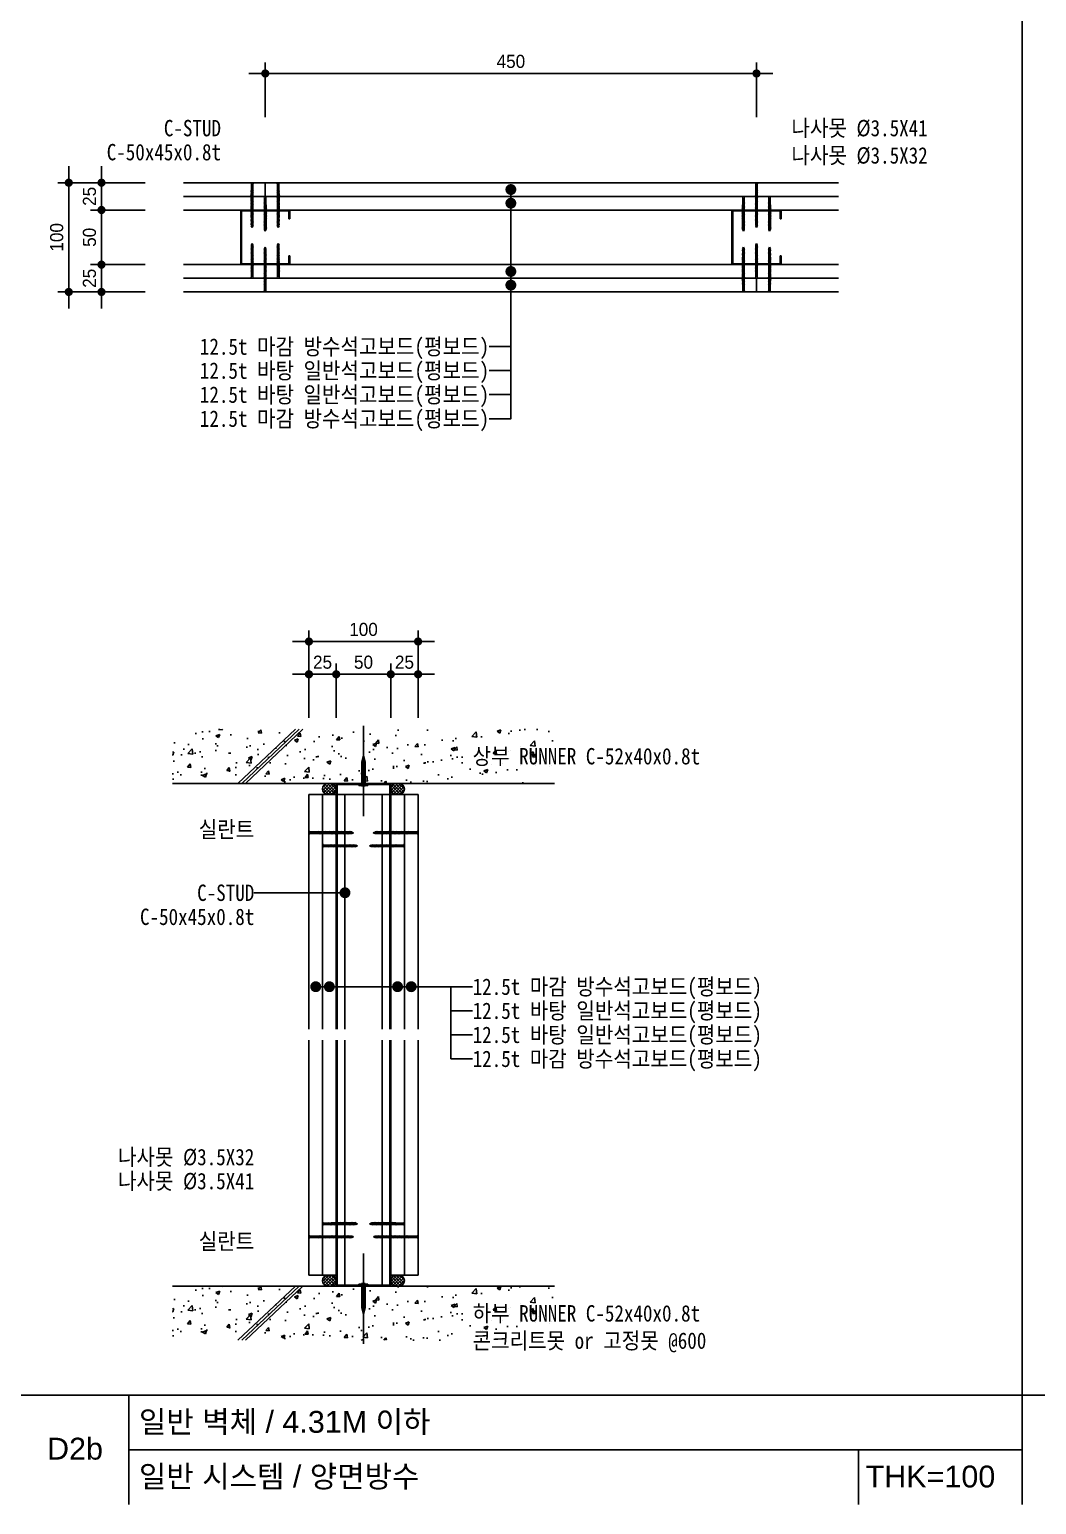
# Model space of a CAD drawing. Header units: millimetres. Extents: x 104 to 12536, y 73 to 2865.
# Drawn here: x 6150 to 7073, y 105 to 1455 of the extents above; entities that cross this region are included whole.
import ezdxf
from ezdxf.enums import TextEntityAlignment as Align

# ---------------------------------------------------------------- set-up
doc = ezdxf.new("R2010")
doc.units = ezdxf.units.MM
doc.header["$LTSCALE"] = 5
doc.linetypes.add('CEN', pattern=[62, 60, -1, 0, -1])
for name, color, linetype in [('2', 7, 'Continuous'), ('CEN', 1, 'CEN'), ('CHAN', 3, 'Continuous'), ('CONC', 2, 'Continuous'), ('ele', 8, 'Continuous'), ('formline', 6, 'Continuous'), ('GB', 7, 'Continuous'), ('HAT', 8, 'Continuous'), ('HAT-CON', 8, 'Continuous'), ('ITXT', 5, 'Continuous'), ('RXDIM', 7, 'Continuous'), ('SCREW2', 8, 'Continuous'), ('TEXT', 7, 'Continuous')]:
    doc.layers.add(name, color=color, linetype=linetype)
doc.styles.add('CGS', font='')
doc.styles.add('HANGUL', font='swissel.ttf', dxfattribs={"height": 39.575204})
doc.styles.add('RXHS', font='')
doc.styles.get('CGS').set_extended_font_data('Dotum')
doc.styles.get('RXHS').set_extended_font_data('DotumChe')
doc.dimstyles.new('NDIM', dxfattribs={"dimscale": 5, "dimtxt": 2.4, "dimasz": 1, "dimexe": 2, "dimexo": 2, "dimgap": 1, "dimtad": 1, "dimtoh": 1, "dimdec": 0, "dimzin": 0, "dimdsep": 46, "dimtxsty": 'CGS', "dimblk1": 'DOTK', "dimblk2": 'DOTK', "dimsah": 1, "dimcen": 3, "dimclrt": 3, "dimadec": 0, "dimazin": 0, "dimtfac": 1.25, "dimtdec": 0, "dimtix": 1, "dimtmove": 2, "dimatfit": 3, "dimldrblk": 'DOTK', "dimfxl": 1, "dimtolj": 1, "dimtzin": 0, "dimarcsym": 0})

# ---------------------------------------------------------------- blocks, each defined once
blk = doc.blocks.new('나사못41')
at = {"layer": 'SCREW2'}
for p, q in [((1.6, 41), (1, 39.4)), ((1.6, 39.9), (1.6, 41)), ((2.3, 39.5), (1.6, 41)), ((2.2, 39.2), (0.6, 38.7)), ((0.6, 38.7), (0.9, 39.1)), ((0.6, 37.9), (0.9, 38.3)), ((2.3, 38.3), (0.6, 37.9)), ((2.3, 37.5), (0.6, 37)), ((0.6, 37), (0.9, 37.4)), ((2.2, 36.6), (0.6, 36.2)), ((0.6, 36.2), (0.9, 36.6)), ((2.2, 35.8), (0.6, 35.3)), ((0.6, 35.3), (0.9, 35.7)), ((0.6, 34.5), (0.9, 34.9)), ((2.3, 34.9), (0.6, 34.5)), ((2.3, 34.1), (0.6, 33.7)), ((0.6, 33.7), (0.9, 34)), ((0.6, 32.8), (0.9, 33.2)), ((2.2, 33.2), (0.6, 32.8)), ((2.2, 32.4), (0.6, 32)), ((0.6, 32), (0.9, 32.3)), ((2.3, 31.5), (0.6, 31.1)), ((0.6, 31.1), (0.9, 31.5)), ((2.3, 30.7), (0.6, 30.3)), ((0.6, 30.3), (0.9, 30.6)), ((2.3, 29.8), (0.6, 29.4)), ((0.6, 29.4), (0.9, 29.8)), ((0.6, 28.6), (0.9, 29)), ((2.3, 29), (0.6, 28.6)), ((2.3, 28.2), (0.6, 27.7)), ((0.6, 27.7), (0.9, 28.1)), ((0.6, 26.9), (0.9, 27.3)), ((2.3, 27.3), (0.6, 26.9)), ((2.5, 39.6), (0.9, 39.1)), ((0.9, 38.8), (0.9, 38.3)), ((2.5, 38.7), (0.9, 38.3)), ((0.9, 38), (0.9, 37.4)), ((2.5, 37.9), (0.9, 37.4)), ((0.9, 37.1), (0.9, 36.6)), ((2.5, 37), (0.9, 36.6)), ((0.9, 36.3), (0.9, 35.7)), ((2.5, 36.2), (0.9, 35.7)), ((0.9, 35.4), (0.9, 34.9)), ((2.5, 35.3), (0.9, 34.9)), ((0.9, 34.6), (0.9, 34)), ((2.5, 34.5), (0.9, 34)), ((0.9, 33.7), (0.9, 33.2)), ((2.5, 33.6), (0.9, 33.2)), ((0.9, 32.9), (0.9, 32.3)), ((2.5, 32.8), (0.9, 32.3)), ((0.9, 32), (0.9, 31.5)), ((2.5, 31.9), (0.9, 31.5)), ((0.9, 31.2), (0.9, 30.6)), ((2.5, 31.1), (0.9, 30.6)), ((0.9, 30.3), (0.9, 29.8)), ((2.5, 30.2), (0.9, 29.8)), ((0.9, 29.5), (0.9, 29)), ((2.5, 29.4), (0.9, 29)), ((0.9, 28.6), (0.9, 28.1)), ((2.5, 28.5), (0.9, 28.1)), ((0.9, 27.8), (0.9, 27.3)), ((2.5, 27.7), (0.9, 27.3)), ((1, 39.4), (1.6, 39.9)), ((1, 39.4), (1, 39.1)), ((2.2, 39.2), (2.5, 39.6)), ((2.2, 39.2), (2.2, 38.6)), ((2.2, 38.3), (2.2, 37.8)), ((2.2, 37.5), (2.2, 36.9)), ((2.2, 36.6), (2.5, 37)), ((2.2, 36.6), (2.2, 36.1)), ((2.2, 35.8), (2.5, 36.2)), ((2.2, 35.8), (2.2, 35.2)), ((2.2, 34.9), (2.2, 34.4)), ((2.2, 34.1), (2.2, 33.5)), ((2.2, 33.2), (2.5, 33.6)), ((2.2, 33.2), (2.2, 32.7)), ((2.2, 32.4), (2.5, 32.8)), ((2.2, 32.4), (2.2, 31.8)), ((2.2, 31.5), (2.2, 31)), ((2.2, 30.7), (2.2, 30.2)), ((2.2, 29.8), (2.2, 29.3)), ((2.2, 29), (2.2, 28.5)), ((2.2, 28.1), (2.2, 27.6)), ((2.2, 27.3), (2.2, 26.8)), ((2.3, 38.3), (2.5, 38.7)), ((2.3, 37.5), (2.5, 37.9)), ((2.3, 34.9), (2.5, 35.3)), ((2.3, 34.1), (2.5, 34.5)), ((2.3, 31.5), (2.5, 31.9)), ((2.3, 30.7), (2.5, 31.1)), ((2.3, 29.8), (2.5, 30.2)), ((2.3, 29), (2.5, 29.4)), ((2.3, 28.2), (2.5, 28.5)), ((2.3, 27.3), (2.5, 27.7)), ((2.3, 26.5), (0.6, 26)), ((0.6, 26), (0.9, 26.4)), ((0.6, 25.2), (0.9, 25.6)), ((2.3, 25.6), (0.6, 25.2)), ((2.3, 24.8), (0.6, 24.3)), ((0.6, 24.3), (0.9, 24.7)), ((0.6, 23.5), (0.9, 23.9)), ((2.3, 23.9), (0.6, 23.5)), ((2.3, 23.1), (0.6, 22.6)), ((0.6, 22.6), (0.9, 23)), ((2.3, 22.2), (0.6, 21.8)), ((0.6, 21.8), (0.9, 22.2)), ((2.3, 21.4), (0.6, 20.9)), ((0.6, 20.9), (0.9, 21.3)), ((2.3, 20.5), (0.6, 20.1)), ((0.6, 20.1), (0.9, 20.5)), ((2.3, 19.7), (0.6, 19.2)), ((0.6, 19.2), (0.9, 19.6)), ((2.3, 18.8), (0.6, 18.4)), ((0.6, 18.4), (0.9, 18.8)), ((2.3, 18), (0.6, 17.6)), ((0.6, 17.6), (0.9, 17.9)), ((0.6, 16.7), (0.9, 17.1)), ((2.3, 17.1), (0.6, 16.7)), ((2.3, 16.3), (0.6, 15.9)), ((0.6, 15.9), (0.9, 16.2)), ((0.6, 15), (0.9, 15.4)), ((2.3, 15.4), (0.6, 15)), ((2.3, 14.6), (0.6, 14.2)), ((0.6, 14.2), (0.9, 14.5)), ((0.6, 13.3), (0.9, 13.7)), ((2.3, 13.7), (0.6, 13.3)), ((0.9, 27), (0.9, 26.4)), ((2.5, 26.8), (0.9, 26.4)), ((0.9, 26.1), (0.9, 25.6)), ((2.5, 26), (0.9, 25.6)), ((0.9, 25.3), (0.9, 24.7)), ((2.5, 25.1), (0.9, 24.7)), ((0.9, 24.4), (0.9, 23.9)), ((2.5, 24.3), (0.9, 23.9)), ((0.9, 23.6), (0.9, 23)), ((2.5, 23.5), (0.9, 23)), ((0.9, 22.7), (0.9, 22.2)), ((2.5, 22.6), (0.9, 22.2)), ((0.9, 21.9), (0.9, 21.3)), ((2.5, 21.8), (0.9, 21.3)), ((0.9, 21), (0.9, 20.5)), ((2.5, 20.9), (0.9, 20.5)), ((0.9, 20.2), (0.9, 19.6)), ((2.5, 20.1), (0.9, 19.6)), ((0.9, 19.3), (0.9, 18.8)), ((2.5, 19.2), (0.9, 18.8)), ((0.9, 18.5), (0.9, 17.9)), ((0.9, 18.5), (0.9, 17.9)), ((2.5, 18.4), (0.9, 17.9)), ((0.9, 17.6), (0.9, 17.1)), ((2.5, 17.5), (0.9, 17.1)), ((0.9, 16.8), (0.9, 16.2)), ((2.5, 16.7), (0.9, 16.2)), ((0.9, 15.9), (0.9, 15.4)), ((2.5, 15.8), (0.9, 15.4)), ((0.9, 15.1), (0.9, 14.5)), ((2.5, 15), (0.9, 14.5)), ((0.9, 14.2), (0.9, 13.7)), ((2.5, 14.1), (0.9, 13.7)), ((2.2, 26.5), (2.2, 25.9)), ((2.2, 25.6), (2.2, 25.1)), ((2.2, 24.8), (2.2, 24.2)), ((2.2, 23.9), (2.2, 23.4)), ((2.2, 23.1), (2.2, 20.5)), ((2.2, 21.4), (2.2, 20.8)), ((2.2, 20.5), (2.2, 20)), ((2.2, 19.7), (2.2, 19.1)), ((2.2, 18.8), (2.2, 18.3)), ((2.2, 18), (2.2, 17.4)), ((2.2, 17.1), (2.2, 16.6)), ((2.3, 26.5), (2.5, 26.8)), ((2.3, 25.6), (2.5, 26)), ((2.3, 24.8), (2.5, 25.1)), ((2.3, 23.9), (2.5, 24.3)), ((2.3, 23.1), (2.5, 23.5)), ((2.3, 22.2), (2.5, 22.6)), ((2.3, 21.4), (2.5, 21.8)), ((2.3, 20.5), (2.5, 20.9)), ((2.3, 19.7), (2.5, 20.1)), ((2.3, 18.8), (2.5, 19.2)), ((2.3, 18), (2.5, 18.4)), ((2.3, 17.1), (2.5, 17.5)), ((2.3, 16.3), (2.5, 16.7)), ((2.3, 16.3), (2.3, 15.7)), ((2.3, 15.4), (2.5, 15.8)), ((2.3, 15.4), (2.3, 14.9)), ((2.3, 14.6), (2.5, 15)), ((2.3, 14.6), (2.3, 14.1)), ((2.3, 13.7), (2.5, 14.1)), ((2.3, 13.7), (2.3, 13.2)), ((0.6, 12.5), (0.9, 12.9)), ((2.3, 12.9), (0.6, 12.5)), ((2.3, 12.1), (0.6, 11.6)), ((0.6, 11.6), (0.9, 12)), ((2.3, 11.2), (0.6, 10.8)), ((0.6, 10.8), (0.9, 11.2)), ((2.3, 10.4), (0.6, 9.9)), ((0.6, 9.9), (0.9, 10.3)), ((2.3, 9.5), (0.6, 9.1)), ((0.6, 9.1), (0.9, 9.5)), ((2.3, 8.7), (0.6, 8.3)), ((0.6, 8.3), (0.9, 8.7)), ((2.3, 7.9), (0.6, 7.5)), ((0.6, 7.5), (0.9, 7.8)), ((2.3, 7.1), (0.6, 6.6)), ((0.6, 6.6), (0.9, 7)), ((0.9, 13.4), (0.9, 12.9)), ((2.6, 13.3), (0.9, 12.9)), ((0.9, 12.5), (0.9, 12)), ((2.5, 12.4), (0.9, 12)), ((0.9, 11.7), (0.9, 10.3)), ((2.6, 11.6), (0.9, 11.2)), ((2.6, 10.8), (0.9, 10.3)), ((0.9, 10), (0.9, 9.5)), ((2.6, 9.9), (0.9, 9.5)), ((0.9, 9.2), (0.9, 8.7)), ((2.6, 9.1), (0.9, 8.7)), ((0.9, 8.4), (0.9, 7.8)), ((2.6, 8.3), (0.9, 7.8)), ((0.9, 7.5), (0.9, 7)), ((2.6, 7.4), (0.9, 7)), ((0.9, 6.7), (0.9, 1.2)), ((1.5, 0.5), (1.5, 0.7)), ((1.6, 0.7), (1.6, 0.7)), ((1.6, 0.5), (1.6, 0.7)), ((2.1, 0), (3.2, 0)), ((2.2, 11.2), (2.2, 10.7)), ((2.2, 10.4), (2.2, 9.8)), ((2.2, 9.5), (2.2, 9)), ((2.2, 8.7), (2.2, 8.2)), ((2.2, 7.9), (2.2, 7.4)), ((2.2, 7.1), (2.2, 1.2)), ((2.3, 12.9), (2.6, 13.3)), ((2.3, 12.9), (2.3, 12.4)), ((2.3, 12.1), (2.5, 12.4)), ((2.3, 12.1), (2.3, 11.5)), ((2.3, 11.2), (2.6, 11.6)), ((2.3, 10.4), (2.6, 10.8)), ((2.3, 9.5), (2.6, 9.9)), ((2.3, 8.7), (2.6, 9.1)), ((2.3, 7.9), (2.6, 8.3)), ((2.3, 7.1), (2.6, 7.4)), ((0, 0), (1.1, 0))]:
    blk.add_line(p, q, dxfattribs=at)
for centre, radius, start, end in [((-0.5, 1.4), 1.43, 288.6613, 353.4469), ((1.1, 0.5), 0.473, 267.5265, 0.9138), ((1.6, -2), 2.05, 80.2866, 99.7134), ((1.6, 0.7), 0.033, 90, 180), ((1.6, 0.7), 0.033, 0, 90), ((2.1, 0.5), 0.473, 179.0862, 272.4735), ((3.6, 1.3), 1.4, 185.7298, 251.659)]:
    blk.add_arc(centre, radius, start, end, dxfattribs=at)
blk = doc.blocks.new('나사못32')
at = {"layer": 'SCREW2'}
for p, q in [((2.2, 30.2), (0.6, 29.7)), ((0.6, 29.7), (0.9, 30.1)), ((0.6, 28.9), (0.9, 29.3)), ((2.2, 29.3), (0.6, 28.9)), ((2.2, 28.5), (0.6, 28)), ((0.6, 28), (0.9, 28.4)), ((2.2, 27.6), (0.6, 27.2)), ((0.6, 27.2), (0.9, 27.6)), ((2.5, 30.6), (0.9, 30.1)), ((0.9, 29.8), (0.9, 29.3)), ((2.5, 29.7), (0.9, 29.3)), ((0.9, 29), (0.9, 28.4)), ((2.5, 28.9), (0.9, 28.4)), ((0.9, 28.1), (0.9, 27.6)), ((2.5, 28), (0.9, 27.6)), ((0.9, 27.3), (0.9, 26.7)), ((2.5, 27.2), (0.9, 26.7)), ((1.6, 32), (1, 30.4)), ((1, 30.4), (1.6, 30.9)), ((1, 30.4), (1, 30.1)), ((1.6, 30.9), (1.6, 32)), ((2.3, 30.4), (1.6, 32)), ((2.2, 30.2), (2.5, 30.6)), ((2.2, 30.2), (2.2, 29.6)), ((2.2, 29.3), (2.5, 29.7)), ((2.2, 29.3), (2.2, 28.8)), ((2.2, 28.5), (2.5, 28.9)), ((2.2, 28.5), (2.2, 27.9)), ((2.2, 27.6), (2.5, 28)), ((2.2, 27.6), (2.2, 27.1)), ((2.2, 26.8), (2.5, 27.2)), ((2.2, 26.8), (0.6, 26.3)), ((0.6, 26.3), (0.9, 26.7)), ((0.6, 25.5), (0.9, 25.9)), ((2.2, 25.9), (0.6, 25.5)), ((2.2, 25.1), (0.6, 24.7)), ((0.6, 24.7), (0.9, 25)), ((0.6, 23.8), (0.9, 24.2)), ((2.2, 24.2), (0.6, 23.8)), ((2.2, 23.4), (0.6, 23)), ((0.6, 23), (0.9, 23.3)), ((2.2, 22.5), (0.6, 22.1)), ((0.6, 22.1), (0.9, 22.5)), ((2.2, 21.7), (0.6, 21.3)), ((0.6, 21.3), (0.9, 21.6)), ((2.3, 20.8), (0.6, 20.4)), ((0.6, 20.4), (0.9, 20.8)), ((0.6, 19.6), (0.9, 20)), ((2.2, 20), (0.6, 19.6)), ((2.2, 19.2), (0.6, 18.7)), ((0.6, 18.7), (0.9, 19.1)), ((0.6, 17.9), (0.9, 18.3)), ((2.3, 18.3), (0.6, 17.9)), ((2.2, 17.5), (0.6, 17)), ((0.6, 17), (0.9, 17.4)), ((2.3, 16.7), (0.6, 16.3)), ((0.6, 16.3), (0.9, 16.7)), ((0.6, 15.5), (0.9, 15.9)), ((2.2, 15.9), (0.6, 15.5)), ((2.3, 15.1), (0.6, 14.6)), ((0.6, 14.6), (0.9, 15)), ((2.3, 14.2), (0.6, 13.8)), ((0.6, 13.8), (0.9, 14.2)), ((0.9, 26.4), (0.9, 25.9)), ((2.5, 26.3), (0.9, 25.9)), ((0.9, 25.6), (0.9, 25)), ((2.5, 25.5), (0.9, 25)), ((0.9, 24.7), (0.9, 24.2)), ((2.5, 24.6), (0.9, 24.2)), ((0.9, 23.9), (0.9, 23.3)), ((2.5, 23.8), (0.9, 23.3)), ((0.9, 23), (0.9, 22.5)), ((2.5, 22.9), (0.9, 22.5)), ((0.9, 22.2), (0.9, 21.6)), ((2.5, 22.1), (0.9, 21.6)), ((0.9, 21.3), (0.9, 20.8)), ((2.5, 21.2), (0.9, 20.8)), ((0.9, 20.5), (0.9, 20)), ((2.5, 20.4), (0.9, 20)), ((0.9, 19.6), (0.9, 19.1)), ((2.5, 19.5), (0.9, 19.1)), ((0.9, 18.8), (0.9, 18.3)), ((2.5, 18.7), (0.9, 18.3)), ((0.9, 18), (0.9, 17.4)), ((2.5, 17.8), (0.9, 17.4)), ((0.9, 17.5), (0.9, 16.9)), ((0.9, 17.2), (0.9, 16.7)), ((2.5, 17.1), (0.9, 16.7)), ((0.9, 16.4), (0.9, 15.9)), ((2.5, 16.3), (0.9, 15.9)), ((0.9, 15.6), (0.9, 15)), ((2.5, 15.4), (0.9, 15)), ((0.9, 14.7), (0.9, 14.2)), ((2.5, 14.6), (0.9, 14.2)), ((0.9, 13.9), (0.9, 13.3)), ((2.5, 13.7), (0.9, 13.3)), ((2.2, 26.8), (2.2, 26.2)), ((2.2, 25.9), (2.5, 26.3)), ((2.2, 25.9), (2.2, 25.4)), ((2.2, 25.1), (2.5, 25.5)), ((2.2, 25.1), (2.2, 24.5)), ((2.2, 24.2), (2.5, 24.6)), ((2.2, 24.2), (2.2, 23.7)), ((2.2, 23.4), (2.5, 23.8)), ((2.2, 23.4), (2.2, 22.8)), ((2.2, 22.5), (2.5, 22.9)), ((2.2, 22.5), (2.2, 22)), ((2.2, 21.7), (2.5, 22.1)), ((2.2, 21.7), (2.2, 21.2)), ((2.2, 20.8), (2.2, 20.3)), ((2.2, 20), (2.5, 20.4)), ((2.2, 20), (2.2, 19.5)), ((2.2, 19.2), (2.5, 19.5)), ((2.2, 19.1), (2.2, 18.6)), ((2.2, 18.3), (2.2, 17.8)), ((2.2, 17.5), (2.5, 17.8)), ((2.2, 17.5), (2.2, 17)), ((2.2, 16.7), (2.2, 16.5)), ((2.2, 16.7), (2.2, 15.9)), ((2.2, 15.9), (2.5, 16.3)), ((2.2, 15.9), (2.2, 15.4)), ((2.2, 15.1), (2.2, 14.5)), ((2.2, 14.2), (2.2, 13.7)), ((2.2, 13.4), (2.5, 13.7)), ((2.3, 20.8), (2.5, 21.2)), ((2.3, 18.3), (2.5, 18.7)), ((2.3, 16.7), (2.5, 17.1)), ((2.3, 15.1), (2.5, 15.4)), ((2.3, 14.2), (2.5, 14.6)), ((0, 0), (1.1, 0)), ((2.2, 13.4), (0.6, 12.9)), ((0.6, 12.9), (0.9, 13.3)), ((2.3, 12.5), (0.6, 12.1)), ((0.6, 12.1), (0.9, 12.5)), ((2.3, 11.7), (0.6, 11.2)), ((0.6, 11.2), (0.9, 11.6)), ((0.6, 10.4), (0.9, 10.8)), ((2.3, 10.8), (0.6, 10.4)), ((2.3, 10), (0.7, 9.5)), ((0.7, 9.5), (0.9, 9.9)), ((0.7, 8.7), (0.9, 9.1)), ((2.3, 9.1), (0.7, 8.7)), ((2.3, 8.3), (0.7, 7.9)), ((0.7, 7.9), (0.9, 8.2)), ((2.3, 7.4), (0.7, 7)), ((0.7, 7), (1, 7.4)), ((2.3, 6.6), (0.7, 6.2)), ((0.7, 6.2), (1, 6.5)), ((0.7, 5.3), (1, 5.7)), ((2.3, 5.7), (0.7, 5.3)), ((0.9, 13), (0.9, 12.5)), ((2.5, 12.9), (0.9, 12.5)), ((0.9, 12.2), (0.9, 11.6)), ((2.5, 12.1), (0.9, 11.6)), ((0.9, 11.3), (0.9, 10.8)), ((2.5, 11.2), (0.9, 10.8)), ((0.9, 10.5), (0.9, 9.9)), ((2.6, 10.4), (0.9, 9.9)), ((0.9, 9.6), (0.9, 9.1)), ((2.6, 9.5), (0.9, 9.1)), ((0.9, 8.8), (0.9, 8.2)), ((2.6, 8.7), (0.9, 8.2)), ((1, 7.9), (1, 7.4)), ((2.6, 7.8), (1, 7.4)), ((1, 7.1), (1, 6.5)), ((2.6, 7), (1, 6.5)), ((1, 6.2), (1, 5.7)), ((2.6, 6.1), (1, 5.7)), ((1, 5.4), (1, 1.2)), ((1.6, 0.5), (1.6, 0.7)), ((1.6, 0.7), (1.6, 0.7)), ((1.7, 0.5), (1.7, 0.7)), ((2.2, 13.4), (2.2, 12.8)), ((2.2, 12.5), (2.2, 12)), ((2.3, 12.5), (2.5, 12.9)), ((2.3, 11.7), (2.5, 12.1)), ((2.3, 11.7), (2.3, 11.1)), ((2.3, 10.8), (2.5, 11.2)), ((2.3, 10.8), (2.3, 10.3)), ((2.3, 10), (2.6, 10.4)), ((2.3, 10), (2.3, 9.4)), ((2.3, 9.1), (2.6, 9.5)), ((2.3, 9.1), (2.3, 8.6)), ((2.3, 8.3), (2.6, 8.7)), ((2.3, 8.3), (2.3, 7.7)), ((2.3, 7.4), (2.6, 7.8)), ((2.3, 7.4), (2.3, 6.9)), ((2.3, 6.6), (2.6, 7)), ((2.3, 6.6), (2.3, 6.1)), ((2.3, 5.7), (2.6, 6.1)), ((2.3, 5.7), (2.3, 1.2)), ((2.1, 0), (3.2, 0))]:
    blk.add_line(p, q, dxfattribs=at)
for centre, radius, start, end in [((-0.4, 1.3), 1.4, 288.341, 354.2702), ((1.1, 0.5), 0.473, 267.5265, 0.9138), ((1.6, -2), 2.05, 80.2866, 99.7134), ((1.6, 0.7), 0.033, 360, 90), ((1.6, 0.7), 0.033, 90, 180), ((2.1, 0.5), 0.473, 179.0862, 272.4735), ((3.7, 1.3), 1.4, 185.7298, 251.659)]:
    blk.add_arc(centre, radius, start, end, dxfattribs=at)
blk = doc.blocks.new('고정못')
at = {"layer": 'CEN'}
blk.add_line((4.1, 55.1), (4.1, -27.6), dxfattribs=at)
at = {"layer": 'SCREW2'}
for p, q in [((2.7, 21.8), (4.1, 27.6)), ((4.1, 27.6), (5.6, 21.8)), ((2.7, 2.4), (2.7, 21.8)), ((5.6, 2.4), (5.6, 21.8)), ((0, 1.5), (8.2, 1.5)), ((0, 0.5), (0, 1.5)), ((0, 0.5), (8.2, 0.5)), ((2.4, 0), (2.4, 0.5)), ((2.4, 0), (5.8, 0)), ((5.8, 0), (5.8, 0.5)), ((8.2, 0.5), (8.2, 1.5))]:
    blk.add_line(p, q, dxfattribs=at)
blk.add_lwpolyline([(4.1, 27.6), (4.6, 22.3, 0.255479), (5.6, 21.8, 0.15073)], format="xyb", dxfattribs=at)
at = {"layer": 'SCREW2', "extrusion": (0, 0, -1)}
for centre, major_axis, ratio, start_param, end_param in [((0.1, 2.4), (2.6, 0.01), 0.375814, 0.025149, 1.595945), ((1, 2.4), (2.42, 0.09), 0.428989, 0.090861, 1.274963)]:
    blk.add_ellipse(centre, major_axis=major_axis, ratio=ratio, start_param=start_param, end_param=end_param, dxfattribs=at)
at = {"layer": 'SCREW2'}
for centre, major_axis, ratio, start_param, end_param in [((7.2, 2.4), (-2.42, 0.09), 0.428989, 0.090861, 1.274963), ((8.2, 2.4), (-2.6, 0.01), 0.375814, 0.025149, 1.595945)]:
    blk.add_ellipse(centre, major_axis=major_axis, ratio=ratio, start_param=start_param, end_param=end_param, dxfattribs=at)
blk = doc.blocks.new('DOTK')
blk.add_line((-3, 0), (3, 0))
at = {"const_width": 0.75}
blk.add_lwpolyline([(-0.375, 0, 1), (0.375, 0, 1)], format="xyb", close=True, dxfattribs=at)
blk = doc.blocks.new('*D89')
at = {"layer": 'RXDIM', "color": 0, "lineweight": -2, "transparency": 16777216}
for p, q in [((6366.4, 1374.5), (6366.4, 1424.5)), ((6816.4, 1374.5), (6816.4, 1424.5)), ((6371.4, 1414.5), (6811.4, 1414.5))]:
    blk.add_line(p, q, dxfattribs=at)
at = {"layer": 'RXDIM', "color": 0, "lineweight": -2, "transparency": 16777216, "xscale": 5, "yscale": 5, "zscale": 5, "rotation": 180}
blk.add_blockref('DOTK', (6366.4, 1414.5), dxfattribs=at)
at = {"layer": 'RXDIM', "color": 0, "lineweight": -2, "transparency": 16777216, "xscale": 5, "yscale": 5, "zscale": 5}
blk.add_blockref('DOTK', (6816.4, 1414.5), dxfattribs=at)
at = {"layer": 'RXDIM', "color": 3, "transparency": 16777216, "insert": (6591.4, 1425.5), "char_height": 12, "attachment_point": 5, "style": 'CGS'}
blk.add_mtext('\\A1;450', dxfattribs=at)
blk = doc.blocks.new('*D90')
at = {"layer": 'RXDIM', "color": 0, "lineweight": -2, "transparency": 16777216}
for p, q in [((6256.4, 1314.5), (6176.4, 1314.5)), ((6186.4, 1309.5), (6186.4, 1219.5)), ((6256.4, 1214.5), (6176.4, 1214.5))]:
    blk.add_line(p, q, dxfattribs=at)
at = {"layer": 'RXDIM', "color": 0, "lineweight": -2, "transparency": 16777216, "xscale": 5, "yscale": 5, "zscale": 5}
for p, rotation in [((6186.4, 1314.5), 90), ((6186.4, 1214.5), 270)]:
    blk.add_blockref('DOTK', p, dxfattribs=dict(at, rotation=rotation))
at = {"layer": 'RXDIM', "color": 3, "transparency": 16777216, "insert": (6175.4, 1264.5), "char_height": 12, "attachment_point": 5, "rotation": 90, "style": 'CGS'}
blk.add_mtext('\\A1;100', dxfattribs=at)
blk = doc.blocks.new('*D91')
at = {"layer": 'RXDIM', "color": 0, "lineweight": -2, "transparency": 16777216}
for p, q in [((6216.4, 1319.5), (6216.4, 1324.5)), ((6256.4, 1314.5), (6206.4, 1314.5)), ((6216.4, 1314.5), (6216.4, 1289.5)), ((6256.4, 1289.5), (6206.4, 1289.5)), ((6216.4, 1284.5), (6216.4, 1279.5))]:
    blk.add_line(p, q, dxfattribs=at)
at = {"layer": 'RXDIM', "color": 0, "lineweight": -2, "transparency": 16777216, "xscale": 5, "yscale": 5, "zscale": 5}
for p, rotation in [((6216.4, 1314.5), 270), ((6216.4, 1289.5), 90)]:
    blk.add_blockref('DOTK', p, dxfattribs=dict(at, rotation=rotation))
at = {"layer": 'RXDIM', "color": 3, "transparency": 16777216, "insert": (6205.4, 1302), "char_height": 12, "attachment_point": 5, "rotation": 90, "style": 'CGS'}
blk.add_mtext('\\A1;25', dxfattribs=at)
blk = doc.blocks.new('*D92')
at = {"layer": 'RXDIM', "color": 0, "lineweight": -2, "transparency": 16777216}
for p, q in [((6256.4, 1289.5), (6206.4, 1289.5)), ((6216.4, 1284.5), (6216.4, 1244.5)), ((6256.4, 1239.5), (6206.4, 1239.5))]:
    blk.add_line(p, q, dxfattribs=at)
at = {"layer": 'RXDIM', "color": 0, "lineweight": -2, "transparency": 16777216, "xscale": 5, "yscale": 5, "zscale": 5}
for p, rotation in [((6216.4, 1289.5), 90), ((6216.4, 1239.5), 270)]:
    blk.add_blockref('DOTK', p, dxfattribs=dict(at, rotation=rotation))
at = {"layer": 'RXDIM', "color": 3, "transparency": 16777216, "insert": (6205.4, 1264.5), "char_height": 12, "attachment_point": 5, "rotation": 90, "style": 'CGS'}
blk.add_mtext('\\A1;50', dxfattribs=at)
blk = doc.blocks.new('*D93')
at = {"layer": 'RXDIM', "color": 0, "lineweight": -2, "transparency": 16777216}
for p, q in [((6216.4, 1244.5), (6216.4, 1249.5)), ((6256.4, 1239.5), (6206.4, 1239.5)), ((6216.4, 1239.5), (6216.4, 1214.5)), ((6256.4, 1214.5), (6206.4, 1214.5)), ((6216.4, 1209.5), (6216.4, 1204.5))]:
    blk.add_line(p, q, dxfattribs=at)
at = {"layer": 'RXDIM', "color": 0, "lineweight": -2, "transparency": 16777216, "xscale": 5, "yscale": 5, "zscale": 5}
for p, rotation in [((6216.4, 1239.5), 270), ((6216.4, 1214.5), 90)]:
    blk.add_blockref('DOTK', p, dxfattribs=dict(at, rotation=rotation))
at = {"layer": 'RXDIM', "color": 3, "transparency": 16777216, "insert": (6205.4, 1227), "char_height": 12, "attachment_point": 5, "rotation": 90, "style": 'CGS'}
blk.add_mtext('\\A1;25', dxfattribs=at)
blk = doc.blocks.new('*D94')
at = {"layer": 'RXDIM', "color": 0, "lineweight": -2, "transparency": 16777216}
for p, q in [((6406.4, 824.5), (6406.4, 904.5)), ((6411.4, 894.5), (6501.4, 894.5)), ((6506.4, 824.5), (6506.4, 904.5))]:
    blk.add_line(p, q, dxfattribs=at)
at = {"layer": 'RXDIM', "color": 0, "lineweight": -2, "transparency": 16777216, "xscale": 5, "yscale": 5, "zscale": 5, "rotation": 180}
blk.add_blockref('DOTK', (6406.4, 894.5), dxfattribs=at)
at = {"layer": 'RXDIM', "color": 0, "lineweight": -2, "transparency": 16777216, "xscale": 5, "yscale": 5, "zscale": 5}
blk.add_blockref('DOTK', (6506.4, 894.5), dxfattribs=at)
at = {"layer": 'RXDIM', "color": 3, "transparency": 16777216, "insert": (6456.4, 905.5), "char_height": 12, "attachment_point": 5, "style": 'CGS'}
blk.add_mtext('\\A1;100', dxfattribs=at)
blk = doc.blocks.new('*D95')
at = {"layer": 'RXDIM', "color": 0, "lineweight": -2, "transparency": 16777216}
for p, q in [((6401.4, 864.5), (6396.4, 864.5)), ((6406.4, 824.5), (6406.4, 874.5)), ((6406.4, 864.5), (6431.4, 864.5)), ((6431.4, 824.5), (6431.4, 874.5)), ((6436.4, 864.5), (6441.4, 864.5))]:
    blk.add_line(p, q, dxfattribs=at)
at = {"layer": 'RXDIM', "color": 0, "lineweight": -2, "transparency": 16777216, "xscale": 5, "yscale": 5, "zscale": 5}
blk.add_blockref('DOTK', (6406.4, 864.5), dxfattribs=at)
at = {"layer": 'RXDIM', "color": 0, "lineweight": -2, "transparency": 16777216, "xscale": 5, "yscale": 5, "zscale": 5, "rotation": 180}
blk.add_blockref('DOTK', (6431.4, 864.5), dxfattribs=at)
at = {"layer": 'RXDIM', "color": 3, "transparency": 16777216, "insert": (6418.9, 875.5), "char_height": 12, "attachment_point": 5, "style": 'CGS'}
blk.add_mtext('\\A1;25', dxfattribs=at)
blk = doc.blocks.new('*D96')
at = {"layer": 'RXDIM', "color": 0, "lineweight": -2, "transparency": 16777216}
for p, q in [((6431.4, 824.5), (6431.4, 874.5)), ((6436.4, 864.5), (6476.4, 864.5)), ((6481.4, 824.5), (6481.4, 874.5))]:
    blk.add_line(p, q, dxfattribs=at)
at = {"layer": 'RXDIM', "color": 0, "lineweight": -2, "transparency": 16777216, "xscale": 5, "yscale": 5, "zscale": 5, "rotation": 180}
blk.add_blockref('DOTK', (6431.4, 864.5), dxfattribs=at)
at = {"layer": 'RXDIM', "color": 0, "lineweight": -2, "transparency": 16777216, "xscale": 5, "yscale": 5, "zscale": 5}
blk.add_blockref('DOTK', (6481.4, 864.5), dxfattribs=at)
at = {"layer": 'RXDIM', "color": 3, "transparency": 16777216, "insert": (6456.4, 875.5), "char_height": 12, "attachment_point": 5, "style": 'CGS'}
blk.add_mtext('\\A1;50', dxfattribs=at)
blk = doc.blocks.new('*D97')
at = {"layer": 'RXDIM', "color": 0, "lineweight": -2, "transparency": 16777216}
for p, q in [((6476.4, 864.5), (6471.4, 864.5)), ((6481.4, 824.5), (6481.4, 874.5)), ((6481.4, 864.5), (6506.4, 864.5)), ((6506.4, 824.5), (6506.4, 874.5)), ((6511.4, 864.5), (6516.4, 864.5))]:
    blk.add_line(p, q, dxfattribs=at)
at = {"layer": 'RXDIM', "color": 0, "lineweight": -2, "transparency": 16777216, "xscale": 5, "yscale": 5, "zscale": 5}
blk.add_blockref('DOTK', (6481.4, 864.5), dxfattribs=at)
at = {"layer": 'RXDIM', "color": 0, "lineweight": -2, "transparency": 16777216, "xscale": 5, "yscale": 5, "zscale": 5, "rotation": 180}
blk.add_blockref('DOTK', (6506.4, 864.5), dxfattribs=at)
at = {"layer": 'RXDIM', "color": 3, "transparency": 16777216, "insert": (6493.9, 875.5), "char_height": 12, "attachment_point": 5, "style": 'CGS'}
blk.add_mtext('\\A1;25', dxfattribs=at)

msp = doc.modelspace()

# ---------------------------------------------------------------- hatches: boundary and pattern name
at = {"layer": 'HAT'}
h = msp.add_hatch(dxfattribs=at)
h.set_pattern_fill('_USER', color=256, scale=2, angle=45, style=0, double=1, pattern_type=0)
h.set_pattern_definition([(45, (2456.0068, -7331.4976), (-1.41421356, 1.41421356), []), (135, (2456.0068, -7331.4976), (-1.41421356, -1.41421356), [])])
edge = h.paths.add_edge_path()
edge.add_arc((6423.87, 759.5), 5, 90, 270)
edge.add_line((6423.87, 754.5), (6426.37, 754.5))
edge.add_arc((6426.37, 759.5), 5, 270, 450)
edge.add_line((6426.37, 764.5), (6423.87, 764.5))
h = msp.add_hatch(dxfattribs=at)
h.set_pattern_fill('_USER', color=256, scale=2, angle=45, style=0, double=1, pattern_type=0)
h.set_pattern_definition([(45, (2518.5068, -7331.4976), (-1.41421356, 1.41421356), []), (135, (2518.5068, -7331.4976), (-1.41421356, -1.41421356), [])])
edge = h.paths.add_edge_path()
edge.add_arc((6486.37, 759.5), 5, 90, 270)
edge.add_line((6486.37, 754.5), (6488.87, 754.5))
edge.add_arc((6488.87, 759.5), 5, 270, 450)
edge.add_line((6488.87, 764.5), (6486.37, 764.5))
h = msp.add_hatch(dxfattribs=at)
h.set_pattern_fill('_USER', color=256, scale=2, angle=45, style=0, double=1, pattern_type=0)
h.set_pattern_definition([(315, (2456.0068, 8400.4976), (-1.41421356, -1.41421356), []), (225, (2456.0068, 8400.4976), (-1.41421356, 1.41421356), [])])
edge = h.paths.add_edge_path()
edge.add_arc((6423.87, 309.5), 5, 90, 270, ccw=False)
edge.add_line((6423.87, 314.5), (6426.37, 314.5))
edge.add_arc((6426.37, 309.5), 5, -90, 90, ccw=False)
edge.add_line((6426.37, 304.5), (6423.87, 304.5))
h = msp.add_hatch(dxfattribs=at)
h.set_pattern_fill('_USER', color=256, scale=2, angle=45, style=0, double=1, pattern_type=0)
h.set_pattern_definition([(315, (2518.5068, 8400.4976), (-1.41421356, -1.41421356), []), (225, (2518.5068, 8400.4976), (-1.41421356, 1.41421356), [])])
edge = h.paths.add_edge_path()
edge.add_arc((6486.37, 309.5), 5, 90, 270, ccw=False)
edge.add_line((6486.37, 314.5), (6488.87, 314.5))
edge.add_arc((6488.87, 309.5), 5, -90, 90, ccw=False)
edge.add_line((6488.87, 304.5), (6486.37, 304.5))
at = {"layer": 'HAT-CON'}
h = msp.add_hatch(dxfattribs=at)
h.set_pattern_fill('AR-CONC', color=256, scale=5, style=0)
h.set_pattern_definition([(50, (6640.895, -1285.837), (35.863, -3.1376), [3.75, -41.25]), (355, (6640.895, -1285.837), (-6.93757, 37.6096), [3, -33]), (100.4514, (6643.884, -1286.1), (28.92547, 34.472), [3.187, -35.0571]), (46.1842, (6640.895, -1275.837), (53.36205, -8.27595), [5.625, -61.875]), (96.6356, (6645.34, -1276.526), (46.7331, 48.7059), [4.7805, -52.5856]), (351.1842, (6640.895, -1275.837), (46.7331, 48.706), [4.5, -49.5]), (21, (6645.895, -1278.337), (29.84535, -20.13094), [3.75, -41.25]), (326, (6645.895, -1278.337), (12.16577, 36.2575), [3, -33]), (71.4514, (6648.382, -1280.014), (42.01113, 16.1265), [3.187, -35.0571]), (37.5, (6640.895, -1285.837), (0.60799, 16.64469), [0, -32.6, 0, -33.5, 0, -33.125]), (7.5, (6640.895, -1285.837), (13.15348, 19.72059), [0, -19.1, 0, -31.85, 0, -12.625]), (327.5, (6629.745, -1285.837), (26.69112, -1.12774), [0, -12.5, 0, -39, 0, -51.75]), (317.5, (6624.745, -1285.837), (29.1593, 5.00525), [0, -16.25, 0, -25.9, 0, -36.75])])
h.paths.add_polyline_path([(6631.38, 764.5), (6631.38, 814.11), (6281.38, 814.11), (6281.38, 764.5)])
h = msp.add_hatch(dxfattribs=at)
h.set_pattern_fill('AR-CONC', color=256, scale=5, style=0)
h.set_pattern_definition([(50, (6640.895, -1795.45), (35.863, -3.1376), [3.75, -41.25]), (355, (6640.895, -1795.45), (-6.93757, 37.6096), [3, -33]), (100.4514, (6643.884, -1795.713), (28.92547, 34.472), [3.187, -35.0571]), (46.1842, (6640.895, -1785.45), (53.36205, -8.27595), [5.625, -61.875]), (96.6356, (6645.34, -1786.14), (46.7331, 48.7059), [4.7805, -52.5856]), (351.1842, (6640.895, -1785.45), (46.7331, 48.706), [4.5, -49.5]), (21, (6645.895, -1787.95), (29.84535, -20.13094), [3.75, -41.25]), (326, (6645.895, -1787.95), (12.16577, 36.2575), [3, -33]), (71.4514, (6648.382, -1789.63), (42.01113, 16.1265), [3.187, -35.0571]), (37.5, (6640.895, -1795.451), (0.60799, 16.64469), [0, -32.6, 0, -33.5, 0, -33.125]), (7.5, (6640.895, -1795.451), (13.15348, 19.72059), [0, -19.1, 0, -31.85, 0, -12.625]), (327.5, (6629.745, -1795.451), (26.69112, -1.12774), [0, -12.5, 0, -39, 0, -51.75]), (317.5, (6624.745, -1795.451), (29.1593, 5.00525), [0, -16.25, 0, -25.9, 0, -36.75])])
h.paths.add_polyline_path([(6631.38, 254.89), (6631.38, 304.5), (6281.38, 304.5), (6281.38, 254.89)])

# ---------------------------------------------------------------- linework, layer by layer
at = {"layer": 'CHAN'}
for points in [[(6388.88, 1289.5), (6343.88, 1289.5), (6343.88, 1239.5), (6388.88, 1239.5), (6388.88, 1247.5), (6388.08, 1247.5), (6388.08, 1240.3), (6344.68, 1240.3), (6344.68, 1288.7), (6388.08, 1288.7), (6388.08, 1281.5), (6388.88, 1281.5), (6388.88, 1289.5), (6388.88, 1288.7)], [(6838.88, 1289.5), (6793.88, 1289.5), (6793.88, 1239.5), (6838.88, 1239.5), (6838.88, 1247.5), (6838.08, 1247.5), (6838.08, 1240.3), (6794.68, 1240.3), (6794.68, 1288.7), (6838.08, 1288.7), (6838.08, 1281.5), (6838.88, 1281.5), (6838.88, 1289.5), (6838.88, 1288.7)]]:
    msp.add_lwpolyline(points, dxfattribs=at)
at = {"layer": 'CHAN', "color": 3}
for points in [[(6481.37, 764.5), (6481.37, 724.5), (6480.57, 724.5), (6480.57, 763.7), (6432.17, 763.7), (6432.17, 724.5), (6431.37, 724.5), (6431.37, 764.5)], [(6432.17, 305.3), (6432.17, 344.5), (6431.37, 344.5), (6431.37, 304.5), (6481.37, 304.5), (6481.37, 344.5), (6480.57, 344.5), (6480.57, 305.3)]]:
    msp.add_lwpolyline(points, close=True, dxfattribs=at)
at = {"layer": 'CONC'}
for p, q in [((6631.38, 764.5), (6281.38, 764.5)), ((6631.38, 304.5), (6281.38, 304.5))]:
    msp.add_line(p, q, dxfattribs=at)
at = {"layer": 'ele', "color": 8}
for p, q in [((6431.37, 754.5), (6481.37, 754.5)), ((6432.17, 754.5), (6432.17, 539.5)), ((6439.37, 754.5), (6439.37, 539.5)), ((6473.37, 754.5), (6473.37, 539.5)), ((6480.57, 754.5), (6480.57, 539.5)), ((6432.17, 529.5), (6432.17, 305.3)), ((6439.37, 529.5), (6439.37, 305.3)), ((6473.37, 529.5), (6473.37, 305.3)), ((6480.57, 529.5), (6480.57, 305.3))]:
    msp.add_line(p, q, dxfattribs=at)
at = {"layer": 'formline'}
for p, q in [((7059.81, 2865.5), (7059.81, 104.5)), ((4304.5, 204.5), (7978.25, 204.5)), ((6241.38, 104.5), (6241.38, 204.5)), ((6241.38, 154.5), (7059.81, 154.5)), ((6909.81, 104.5), (6909.81, 154.5))]:
    msp.add_line(p, q, dxfattribs=at)
at = {"layer": 'GB'}
for p, q in [((6891.38, 1314.5), (6291.38, 1314.5)), ((6366.38, 1314.5), (6366.38, 1302)), ((6891.38, 1302), (6291.38, 1302)), ((6816.38, 1302), (6816.38, 1289.5)), ((6816.38, 1302), (6816.38, 1289.5)), ((6891.38, 1289.5), (6291.38, 1289.5)), ((6891.38, 1239.5), (6291.38, 1239.5)), ((6366.38, 1227), (6366.38, 1239.5)), ((6366.38, 1227), (6366.38, 1239.5)), ((6891.38, 1227), (6291.38, 1227)), ((6816.38, 1227), (6816.38, 1214.5)), ((6891.38, 1214.5), (6291.38, 1214.5)), ((6406.37, 754.5), (6431.37, 754.5)), ((6481.37, 754.5), (6506.37, 754.5)), ((6406.37, 314.5), (6431.37, 314.5)), ((6481.37, 314.5), (6506.37, 314.5))]:
    msp.add_line(p, q, dxfattribs=at)
at = {"layer": 'GB', "color": 7}
for p, q in [((6406.37, 754.5), (6406.37, 539.5)), ((6418.87, 754.5), (6418.87, 539.5)), ((6431.37, 754.5), (6431.37, 539.5)), ((6481.37, 539.5), (6481.37, 754.5)), ((6493.87, 539.5), (6493.87, 754.5)), ((6506.37, 539.5), (6506.37, 754.5)), ((6406.37, 314.5), (6406.37, 529.5)), ((6418.87, 314.5), (6418.87, 529.5)), ((6431.37, 314.5), (6431.37, 529.5)), ((6481.37, 529.5), (6481.37, 314.5)), ((6493.87, 529.5), (6493.87, 314.5)), ((6506.37, 529.5), (6506.37, 314.5))]:
    msp.add_line(p, q, dxfattribs=at)
at = {"layer": 'HAT'}
for points in [[(6423.87, 764.5, 1), (6423.87, 754.5), (6426.37, 754.5, 1), (6426.37, 764.5), (6423.87, 764.5)], [(6486.37, 764.5, 1), (6486.37, 754.5), (6488.87, 754.5, 1), (6488.87, 764.5), (6486.37, 764.5)], [(6423.87, 304.5, -1), (6423.87, 314.5), (6426.37, 314.5, -1), (6426.37, 304.5), (6423.87, 304.5)], [(6486.37, 304.5, -1), (6486.37, 314.5), (6488.87, 314.5, -1), (6488.87, 304.5), (6486.37, 304.5)]]:
    msp.add_lwpolyline(points, format="xyb", dxfattribs=at)
at = {"layer": 'HAT-CON'}
for p, q in [((6341.38, 764.5), (6393.97, 814.11)), ((6344.88, 764.5), (6397.47, 814.11)), ((6348.38, 764.5), (6400.97, 814.11)), ((6341.38, 254.89), (6393.97, 304.5)), ((6344.88, 254.89), (6397.47, 304.5)), ((6348.38, 254.89), (6400.97, 304.5))]:
    msp.add_line(p, q, dxfattribs=at)
at = {"layer": 'ITXT'}
for p, q in [((6536.37, 512.5), (6536.37, 578.5)), ((6536.37, 556.5), (6556.37, 556.5)), ((6536.37, 534.5), (6556.37, 534.5)), ((6536.37, 512.5), (6556.37, 512.5))]:
    msp.add_line(p, q, dxfattribs=at)
for points in [[(6345.88, 1289.5, 0, 8.33, 0), (6345.88, 1314.5, 0, 0, 0), (6345.88, 1364.5, 0, 0, 0), (6325.88, 1364.5, 0, 0, 0)], [(6816.38, 1314.5, 0, 8.33, 0), (6816.38, 1339.5, 0, 0, 0), (6816.38, 1364.5, 0, 0, 0), (6848.38, 1364.5, 0, 0, 0)], [(6828.38, 1302, 0, 8.33, 0), (6828.38, 1327, 0, 0, 0), (6828.38, 1339.5, 0, 0, 0), (6848.38, 1339.5, 0, 0, 0)], [(6481.37, 764.5, 0, 8.33, 0), (6499.05, 782.18, 0, 0, 0), (6506.37, 789.5, 0, 0, 0), (6556.37, 789.5, 0, 0, 0)], [(6420.12, 757, 0, 8.33, 0), (6403.78, 738.08, 0, 0, 0), (6390.93, 722.95, 0, 0, 0), (6356.26, 722.95, 0, 0, 0)], [(6418.87, 362.56, 0, 8.33, 0), (6406.01, 383.99, 0, 0, 0), (6382.87, 422.56, 0, 0, 0), (6356.37, 422.56, 0, 0, 0)], [(6406.37, 350.56, 0, 8.33, 0), (6393.51, 371.99, 0, 0, 0), (6376.37, 400.56, 0, 0, 0), (6356.26, 400.56, 0, 0, 0)], [(6420.12, 312, 0, 8.33, 0), (6403.78, 330.92, 0, 0, 0), (6390.93, 346.05, 0, 0, 0), (6356.26, 346.05, 0, 0, 0)], [(6457.83, 292.97, 0, 8.33, 0), (6475.5, 275.29, 0, 0, 0), (6496.29, 254.5, 0, 0, 0), (6556.37, 254.5, 0, 0, 0)], [(6481.37, 304.5, 0, 8.33, 0), (6499.05, 286.82, 0, 0, 0), (6506.37, 279.5, 0, 0, 0), (6556.37, 279.5, 0, 0, 0)]]:
    msp.add_lwpolyline(points, format="xyseb", dxfattribs=at)
at = {"layer": 'ITXT', "const_width": 5}
for points in [[(6593.88, 1308.25, -1), (6588.88, 1308.25, -1)], [(6593.88, 1295.75, -1), (6588.88, 1295.75, -1)], [(6593.88, 1233.25, -1), (6588.88, 1233.25, -1)], [(6593.88, 1220.75, -1), (6588.88, 1220.75, -1)], [(6441.92, 664.5, -1), (6436.92, 664.5, -1)], [(6415.12, 578.5, -1), (6410.12, 578.5, -1)], [(6427.62, 578.5, -1), (6422.62, 578.5, -1)], [(6490.12, 578.5, -1), (6485.12, 578.5, -1)], [(6502.62, 578.5, -1), (6497.62, 578.5, -1)]]:
    msp.add_lwpolyline(points, format="xyb", close=True, dxfattribs=at)
at = {"layer": 'ITXT'}
for points in [[(6591.38, 1308.25), (6591.38, 1098.5), (6571.38, 1098.5)], [(6571.38, 1164.5), (6591.38, 1164.5)], [(6571.38, 1142.5), (6591.38, 1142.5)], [(6571.38, 1120.5), (6591.38, 1120.5)], [(6439.42, 664.5), (6356.37, 664.5)], [(6412.62, 578.5), (6556.37, 578.5)]]:
    msp.add_lwpolyline(points, dxfattribs=at)

# ---------------------------------------------------------------- block references
at = {"layer": 'SCREW2'}
for name, p, rotation in [('나사못41', (6355.92, 1314.51), 180.0000000017872), ('나사못41', (6817.96, 1314.5), 180.0000000017872), ('나사못32', (6367.99, 1302), 179.9999999999907), ('나사못32', (6829.99, 1302), 179.9999999999907), ('나사못41', (6406.37, 721.09), 269.9999999993438), ('나사못32', (6493.87, 705.89), 90.00000000260034), ('나사못32', (6418.87, 363.11), 270.0000000007205), ('나사못41', (6506.4, 347.91), 89.99999999746399)]:
    msp.add_blockref(name, p, dxfattribs=dict(at, rotation=rotation))
at = {"layer": 'SCREW2', "xscale": -1}
for name, p, rotation in [('나사못41', (6376.75, 1314.5), 180), ('나사못32', (6802.76, 1302), 180), ('나사못41', (6506.37, 721.09), 90.00000000260025), ('나사못32', (6418.87, 705.89), 269.9999999993438), ('나사못41', (6406.37, 347.91), 270.0000000007205), ('나사못32', (6493.87, 363.11), 89.99999999746396), ('고정못', (6452.26, 306.75), 180)]:
    msp.add_blockref(name, p, dxfattribs=dict(at, rotation=rotation))
for name, p in [('나사못32', (6355.95, 1227)), ('나사못32', (6817.99, 1227)), ('나사못41', (6805.96, 1214.5))]:
    msp.add_blockref(name, p, dxfattribs=at)
at = {"layer": 'SCREW2'}
for name, p in [('나사못32', (6376.72, 1227)), ('나사못41', (6364.75, 1214.5)), ('나사못41', (6826.79, 1214.5)), ('고정못', (6452.26, 762.25))]:
    msp.add_blockref(name, p, dxfattribs=at)

# ---------------------------------------------------------------- texts
at = {"layer": '2', "color": 7, "linetype": 'Continuous', "style": 'HANGUL'}
msp.add_text('D2b', height=20, dxfattribs=at).set_placement((6192.14, 145.62), align=Align.CENTER)
at = {"layer": 'TEXT', "style": 'RXHS', "width": 0.9}
for s, p in [('C-STUD', (6325.88, 1364.5)), ('C-50x45x0.8t', (6325.88, 1342.5)), ('12.5t 마감 방수석고보드(평보드)', (6571.38, 1164.5)), ('12.5t 바탕 일반석고보드(평보드)', (6571.38, 1142.5)), ('12.5t 바탕 일반석고보드(평보드)', (6571.38, 1120.5)), ('12.5t 마감 방수석고보드(평보드)', (6571.38, 1098.5)), ('C-STUD', (6356.37, 664.5)), ('C-50x45x0.8t', (6356.37, 642.5)), ('나사못 Ø3.5X32', (6356.37, 422.56)), ('나사못 Ø3.5X41', (6356.37, 400.56))]:
    msp.add_text(s, height=15, dxfattribs=at).set_placement(p, align=Align.MIDDLE_RIGHT)
for s, p in [('나사못 Ø3.5X41', (6848.38, 1364.5)), ('나사못 Ø3.5X32', (6848.38, 1339.5)), ('상부 RUNNER C-52x40x0.8t', (6556.37, 789.5)), ('12.5t 마감 방수석고보드(평보드)', (6556.37, 578.5)), ('12.5t 바탕 일반석고보드(평보드)', (6556.37, 556.5)), ('12.5t 바탕 일반석고보드(평보드)', (6556.37, 534.5)), ('12.5t 마감 방수석고보드(평보드)', (6556.37, 512.5)), ('하부 RUNNER C-52x40x0.8t', (6556.37, 279.5)), ('콘크리트못 or 고정못 @600', (6556.37, 254.5))]:
    msp.add_text(s, height=15, dxfattribs=at).set_placement(p, align=Align.MIDDLE_LEFT)
for p in [(6356.26, 715.01), (6356.26, 337.98)]:
    msp.add_text('실란트', height=15, dxfattribs=at).set_placement(p, align=Align.RIGHT)
at = {"layer": 'TEXT', "color": 3, "style": 'HANGUL'}
for s, p in [('일반 벽체 / 4.31M 이하', (6250.68, 170.14)), ('일반 시스템 / 양면방수', (6250.68, 120.14)), ('THK=100', (6916.3, 120.14))]:
    msp.add_text(s, height=20, dxfattribs=at).set_placement(p)

# ---------------------------------------------------------------- dimensions: what is measured, and where the dimension line sits
at = {"layer": 'RXDIM'}
for base, p1, p2, picture, middle in [((6816.38, 1414.5), (6366.38, 1364.5), (6816.38, 1364.5), '*D89', (6591.38, 1425.51)), ((6506.37, 894.5), (6406.37, 814.5), (6506.37, 814.5), '*D94', (6456.37, 905.51)), ((6431.37, 864.5), (6406.37, 814.5), (6431.37, 814.5), '*D95', (6418.87, 875.51)), ((6481.37, 864.5), (6431.37, 814.5), (6481.37, 814.5), '*D96', (6456.37, 875.51)), ((6506.37, 864.5), (6481.37, 814.5), (6506.37, 814.5), '*D97', (6493.87, 875.51))]:
    dim = msp.add_linear_dim(base=base, p1=p1, p2=p2, dimstyle='NDIM', dxfattribs=at)
    dim.commit()
    dim.dimension.update_dxf_attribs({"geometry": picture, "text_midpoint": middle})
for base, p1, p2, picture, middle in [((6186.38, 1214.5), (6266.38, 1314.5), (6266.38, 1214.5), '*D90', (6175.37, 1264.5)), ((6216.38, 1289.5), (6266.38, 1314.5), (6266.38, 1289.5), '*D91', (6205.37, 1302)), ((6216.38, 1239.5), (6266.38, 1289.5), (6266.38, 1239.5), '*D92', (6205.37, 1264.5)), ((6216.38, 1214.5), (6266.38, 1239.5), (6266.38, 1214.5), '*D93', (6205.37, 1227))]:
    dim = msp.add_linear_dim(base=base, p1=p1, p2=p2, angle=90, dimstyle='NDIM', dxfattribs=at)
    dim.commit()
    dim.dimension.update_dxf_attribs({"geometry": picture, "text_midpoint": middle})

doc.saveas('drawing.dxf')
